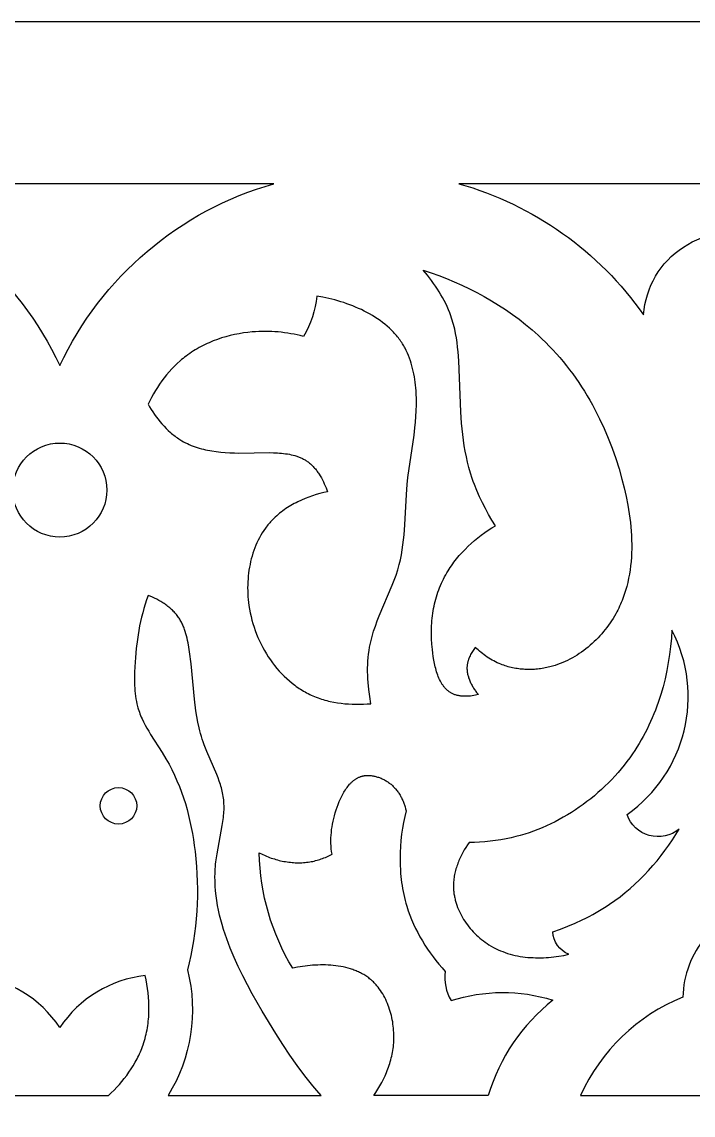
# Model space of a CAD drawing. Extents: x 198 to 1143, y 157 to 1987.
# Drawn here: x 662.8 to 791.5, y 1777.6 to 1987.4 of the extents above; entities that cross this region are included whole.
import ezdxf

# ---------------------------------------------------------------- set-up
doc = ezdxf.new("R2010")
doc.units = 0
doc.layers.get('0').update_dxf_attribs({"linetype": 'CONTINUOUS'})

msp = doc.modelspace()

# ---------------------------------------------------------------- linework, layer by layer
for points in [[(197.57, 156.9), (1142.56, 156.9), (1142.56, 1987.4), (197.57, 1987.4)], [(739.76, 1939.77), (741.26, 1939.27), (742.76, 1938.73), (744.25, 1938.16), (745.72, 1937.54), (747.18, 1936.89), (748.63, 1936.2), (750.06, 1935.47), (751.47, 1934.71), (752.85, 1933.91), (754.22, 1933.07), (755.56, 1932.2), (756.87, 1931.29), (758.15, 1930.34), (759.4, 1929.36), (760.62, 1928.34), (761.8, 1927.28), (762.53, 1926.6), (763.25, 1925.9), (763.94, 1925.19), (764.63, 1924.47), (765.3, 1923.73), (765.95, 1922.98), (766.59, 1922.21), (767.22, 1921.44), (767.83, 1920.65), (768.43, 1919.85), (769.01, 1919.04), (769.58, 1918.21), (770.13, 1917.38), (770.67, 1916.53), (771.19, 1915.68), (771.7, 1914.81), (772.2, 1913.93), (772.68, 1913.04), (773.59, 1911.23), (774.45, 1909.39), (775.25, 1907.51), (775.99, 1905.59), (776.68, 1903.65), (777.31, 1901.67), (777.87, 1899.66), (778.29, 1898.01), (778.67, 1896.36), (778.99, 1894.69), (779.27, 1893.01), (779.38, 1892.18), (779.48, 1891.34), (779.57, 1890.5), (779.64, 1889.66), (779.69, 1888.83), (779.72, 1887.99), (779.74, 1887.16), (779.74, 1886.33), (779.72, 1885.51), (779.68, 1884.69), (779.61, 1883.87), (779.53, 1883.05), (779.43, 1882.25), (779.3, 1881.44), (779.15, 1880.65), (778.98, 1879.86), (778.78, 1879.07), (778.56, 1878.3), (778.31, 1877.53), (778.04, 1876.77), (777.89, 1876.4), (777.74, 1876.02), (777.58, 1875.65), (777.41, 1875.28), (777.24, 1874.92), (777.06, 1874.55), (776.87, 1874.19), (776.68, 1873.83), (776.42, 1873.39), (776.16, 1872.94), (775.88, 1872.51), (775.59, 1872.08), (775.29, 1871.65), (774.98, 1871.23), (774.66, 1870.82), (774.33, 1870.41), (774, 1870.01), (773.65, 1869.62), (773.29, 1869.23), (772.92, 1868.86), (772.55, 1868.49), (772.16, 1868.13), (771.77, 1867.79), (771.37, 1867.45), (770.96, 1867.12), (770.55, 1866.8), (770.12, 1866.49), (769.69, 1866.2), (769.26, 1865.91), (768.81, 1865.64), (768.36, 1865.38), (767.9, 1865.13), (767.44, 1864.89), (766.97, 1864.67), (766.5, 1864.46), (766.01, 1864.27), (765.53, 1864.09), (765.04, 1863.92), (764.54, 1863.77), (764.04, 1863.64), (763.75, 1863.57), (763.46, 1863.5), (763.16, 1863.44), (762.86, 1863.39), (762.57, 1863.34), (762.27, 1863.29), (761.97, 1863.25), (761.67, 1863.22), (761.37, 1863.19), (761.07, 1863.17), (760.77, 1863.16), (760.47, 1863.15), (760.17, 1863.14), (759.87, 1863.14), (759.57, 1863.15), (759.27, 1863.16), (758.97, 1863.18), (758.67, 1863.2), (758.37, 1863.23), (758.08, 1863.27), (757.78, 1863.31), (757.49, 1863.36), (757.19, 1863.41), (756.9, 1863.47), (756.61, 1863.53), (756.32, 1863.61), (756.03, 1863.68), (755.75, 1863.77), (755.47, 1863.86), (755.19, 1863.95), (754.91, 1864.05), (754.63, 1864.16), (754.29, 1864.3), (753.96, 1864.45), (753.63, 1864.61), (753.3, 1864.78), (752.98, 1864.96), (752.66, 1865.15), (752.34, 1865.34), (752.04, 1865.54), (751.73, 1865.75), (751.43, 1865.96), (751.14, 1866.19), (750.85, 1866.41), (750.57, 1866.65), (750.29, 1866.89), (750.02, 1867.13), (749.75, 1867.38), (749.61, 1867.2), (749.47, 1867.01), (749.33, 1866.81), (749.2, 1866.62), (749.07, 1866.41), (748.95, 1866.21), (748.84, 1866), (748.73, 1865.78), (748.63, 1865.57), (748.58, 1865.46), (748.54, 1865.35), (748.5, 1865.24), (748.45, 1865.13), (748.42, 1865.01), (748.38, 1864.9), (748.35, 1864.79), (748.31, 1864.68), (748.29, 1864.56), (748.26, 1864.45), (748.24, 1864.33), (748.22, 1864.22), (748.2, 1864.1), (748.18, 1863.99), (748.17, 1863.89), (748.16, 1863.8), (748.16, 1863.7), (748.15, 1863.61), (748.15, 1863.51), (748.15, 1863.42), (748.15, 1863.32), (748.15, 1863.23), (748.16, 1863.13), (748.16, 1863.04), (748.18, 1862.85), (748.2, 1862.66), (748.23, 1862.47), (748.27, 1862.28), (748.31, 1862.09), (748.36, 1861.9), (748.41, 1861.71), (748.47, 1861.52), (748.54, 1861.34), (748.61, 1861.15), (748.68, 1860.97), (748.76, 1860.79), (748.84, 1860.61), (748.93, 1860.43), (749.02, 1860.25), (749.12, 1860.08), (749.21, 1859.9), (749.32, 1859.73), (749.42, 1859.56), (749.53, 1859.4), (749.64, 1859.23), (749.76, 1859.07), (749.87, 1858.92), (749.99, 1858.76), (750.11, 1858.61), (750.24, 1858.47), (750.36, 1858.32), (750.07, 1858.26), (749.77, 1858.2), (749.46, 1858.15), (749.15, 1858.1), (748.84, 1858.06), (748.53, 1858.04), (748.21, 1858.02), (747.9, 1858.01), (747.75, 1858.01), (747.59, 1858.02), (747.44, 1858.02), (747.28, 1858.03), (747.13, 1858.04), (746.98, 1858.06), (746.83, 1858.08), (746.68, 1858.1), (746.54, 1858.13), (746.39, 1858.16), (746.25, 1858.19), (746.11, 1858.23), (745.97, 1858.27), (745.83, 1858.31), (745.7, 1858.36), (745.57, 1858.41), (745.44, 1858.46), (745.32, 1858.52), (745.19, 1858.59), (745.08, 1858.65), (744.96, 1858.72), (744.84, 1858.8), (744.73, 1858.88), (744.62, 1858.96), (744.52, 1859.04), (744.41, 1859.13), (744.31, 1859.22), (744.21, 1859.32), (744.11, 1859.41), (744.01, 1859.51), (743.92, 1859.62), (743.83, 1859.73), (743.74, 1859.84), (743.66, 1859.95), (743.57, 1860.06), (743.49, 1860.18), (743.41, 1860.3), (743.33, 1860.42), (743.25, 1860.55), (743.18, 1860.68), (743.11, 1860.81), (743.04, 1860.94), (742.9, 1861.21), (742.77, 1861.49), (742.65, 1861.78), (742.54, 1862.07), (742.43, 1862.38), (742.33, 1862.68), (742.24, 1863), (742.15, 1863.31), (742.07, 1863.63), (741.99, 1863.96), (741.92, 1864.29), (741.79, 1864.95), (741.69, 1865.62), (741.59, 1866.3), (741.52, 1866.97), (741.43, 1868.01), (741.37, 1869.04), (741.34, 1870.06), (741.35, 1870.56), (741.36, 1871.05), (741.37, 1871.54), (741.4, 1872.03), (741.44, 1872.51), (741.48, 1872.99), (741.54, 1873.47), (741.6, 1873.94), (741.67, 1874.4), (741.75, 1874.86), (741.84, 1875.32), (741.94, 1875.77), (742.05, 1876.22), (742.17, 1876.67), (742.29, 1877.11), (742.43, 1877.55), (742.58, 1877.98), (742.73, 1878.41), (742.89, 1878.84), (743.07, 1879.26), (743.25, 1879.68), (743.44, 1880.09), (743.64, 1880.5), (743.86, 1880.91), (744.08, 1881.31), (744.31, 1881.71), (744.51, 1882.05), (744.73, 1882.39), (744.95, 1882.73), (745.18, 1883.06), (745.41, 1883.39), (745.65, 1883.71), (746.15, 1884.36), (746.67, 1884.99), (747.22, 1885.6), (747.78, 1886.2), (748.37, 1886.78), (748.97, 1887.34), (749.6, 1887.89), (750.23, 1888.41), (750.88, 1888.92), (751.55, 1889.41), (752.22, 1889.88), (752.91, 1890.32), (753.6, 1890.74), (752.94, 1891.81), (752.29, 1892.91), (751.68, 1894.02), (751.1, 1895.15), (750.55, 1896.3), (750.04, 1897.46), (749.58, 1898.63), (749.36, 1899.22), (749.15, 1899.82), (748.82, 1900.84), (748.53, 1901.88), (748.26, 1902.92), (748.03, 1903.97), (747.82, 1905.02), (747.63, 1906.08), (747.47, 1907.15), (747.33, 1908.22), (747.11, 1910.39), (746.95, 1912.56), (746.57, 1922.34), (746.44, 1924.11), (746.36, 1925), (746.25, 1925.87), (746.12, 1926.75), (745.97, 1927.61), (745.79, 1928.47), (745.69, 1928.89), (745.58, 1929.32), (745.46, 1929.74), (745.34, 1930.16), (745.21, 1930.58), (745.06, 1930.99), (744.84, 1931.59), (744.6, 1932.18), (744.34, 1932.77), (744.07, 1933.35), (743.78, 1933.92), (743.47, 1934.49), (743.15, 1935.05), (742.82, 1935.61), (742.47, 1936.15), (742.12, 1936.69), (741.75, 1937.23), (741.37, 1937.75), (740.98, 1938.27), (740.58, 1938.78)]]:
    msp.add_lwpolyline(points, close=True)
for points in [[(670.07, 1921.45, -0.217224), (711.12, 1956.35), (629.01, 1956.35, -0.217224)], [(782.01, 1931.21, -0.492574), (804.6, 1946.06, 0.482447), (803.45, 1919.99, -0.205325), (805.27, 1927.14, 0.640365), (830.53, 1932.25, -0.232853), (858.8, 1956.35), (746.61, 1956.35, -0.172094)], [(721.4, 1897.26), (720.68, 1897.09), (719.95, 1896.91), (719.23, 1896.7), (718.51, 1896.47), (717.8, 1896.21), (717.09, 1895.94), (716.39, 1895.64), (715.71, 1895.32), (715.37, 1895.15), (715.04, 1894.97), (714.71, 1894.79), (714.38, 1894.61), (714.06, 1894.41), (713.74, 1894.21), (713.43, 1894.01), (713.12, 1893.8), (712.81, 1893.58), (712.52, 1893.35), (712.22, 1893.12), (711.94, 1892.89), (711.66, 1892.65), (711.38, 1892.4), (711.12, 1892.14), (710.86, 1891.88), (710.67, 1891.69), (710.49, 1891.49), (710.32, 1891.29), (710.15, 1891.09), (709.98, 1890.88), (709.81, 1890.68), (709.65, 1890.46), (709.49, 1890.25), (709.19, 1889.81), (708.9, 1889.36), (708.62, 1888.91), (708.36, 1888.44), (708.12, 1887.96), (707.88, 1887.47), (707.66, 1886.98), (707.46, 1886.47), (707.27, 1885.96), (707.1, 1885.44), (706.94, 1884.91), (706.79, 1884.38), (706.66, 1883.85), (706.54, 1883.3), (706.43, 1882.76), (706.34, 1882.2), (706.27, 1881.65), (706.2, 1881.09), (706.16, 1880.53), (706.12, 1879.96), (706.1, 1879.4), (706.09, 1878.83), (706.1, 1878.26), (706.12, 1877.69), (706.15, 1877.12), (706.2, 1876.55), (706.26, 1875.99), (706.34, 1875.42), (706.45, 1874.72), (706.58, 1874.02), (706.74, 1873.33), (706.91, 1872.64), (707.1, 1871.96), (707.32, 1871.28), (707.55, 1870.61), (707.8, 1869.95), (708.07, 1869.3), (708.35, 1868.65), (708.66, 1868.02), (708.98, 1867.39), (709.32, 1866.78), (709.68, 1866.18), (710.05, 1865.59), (710.44, 1865.01), (710.84, 1864.45), (711.26, 1863.9), (711.7, 1863.37), (712.15, 1862.85), (712.61, 1862.35), (713.09, 1861.86), (713.59, 1861.4), (714.09, 1860.95), (714.61, 1860.52), (714.88, 1860.31), (715.15, 1860.11), (715.42, 1859.91), (715.69, 1859.72), (715.97, 1859.53), (716.25, 1859.35), (716.54, 1859.17), (716.82, 1859), (717.11, 1858.84), (717.4, 1858.68), (717.7, 1858.53), (718, 1858.38), (718.3, 1858.24), (718.6, 1858.1), (718.93, 1857.96), (719.25, 1857.83), (719.58, 1857.71), (719.91, 1857.59), (720.24, 1857.48), (720.58, 1857.38), (720.92, 1857.28), (721.26, 1857.19), (721.6, 1857.1), (721.94, 1857.02), (722.64, 1856.88), (723.33, 1856.76), (724.04, 1856.66), (724.74, 1856.59), (725.45, 1856.53), (726.16, 1856.5), (726.87, 1856.48), (727.58, 1856.48), (728.28, 1856.5), (728.98, 1856.54), (729.68, 1856.59), (729.49, 1857.94), (729.32, 1859.3), (729.2, 1860.67), (729.15, 1861.36), (729.12, 1862.04), (729.1, 1862.73), (729.1, 1863.41), (729.12, 1864.09), (729.15, 1864.77), (729.2, 1865.45), (729.27, 1866.12), (729.36, 1866.79), (729.47, 1867.46), (729.57, 1867.97), (729.68, 1868.48), (729.81, 1868.98), (729.94, 1869.49), (730.09, 1869.99), (730.25, 1870.49), (730.59, 1871.48), (730.95, 1872.46), (731.34, 1873.44), (733.83, 1879.3), (734.21, 1880.28), (734.56, 1881.27), (734.88, 1882.27), (735.03, 1882.77), (735.17, 1883.27), (735.29, 1883.74), (735.4, 1884.21), (735.59, 1885.15), (735.75, 1886.1), (735.88, 1887.05), (735.99, 1888.01), (736.08, 1888.98), (736.22, 1890.91), (736.52, 1896.74), (736.68, 1898.66), (736.83, 1900.01), (738.02, 1908.13), (738.18, 1909.52), (738.29, 1910.6), (738.37, 1911.7), (738.42, 1912.79), (738.45, 1913.9), (738.45, 1915), (738.41, 1916.09), (738.38, 1916.64), (738.33, 1917.18), (738.28, 1917.73), (738.22, 1918.26), (738.14, 1918.8), (738.06, 1919.33), (737.96, 1919.85), (737.85, 1920.38), (737.73, 1920.89), (737.6, 1921.4), (737.45, 1921.91), (737.29, 1922.4), (737.12, 1922.89), (736.93, 1923.38), (736.73, 1923.85), (736.51, 1924.32), (736.28, 1924.77), (736.16, 1925), (736.04, 1925.22), (735.91, 1925.44), (735.77, 1925.66), (735.63, 1925.88), (735.49, 1926.09), (735.33, 1926.32), (735.17, 1926.55), (735, 1926.77), (734.82, 1926.99), (734.65, 1927.21), (734.46, 1927.42), (734.28, 1927.63), (734.08, 1927.84), (733.89, 1928.04), (733.69, 1928.25), (733.27, 1928.64), (732.85, 1929.02), (732.4, 1929.39), (731.95, 1929.75), (731.48, 1930.1), (731, 1930.43), (730.5, 1930.75), (730, 1931.06), (729.48, 1931.36), (728.96, 1931.65), (728.43, 1931.92), (727.89, 1932.19), (727.34, 1932.44), (726.79, 1932.68), (726.23, 1932.91), (725.66, 1933.13), (725.1, 1933.33), (724.52, 1933.53), (723.95, 1933.71), (723.37, 1933.89), (722.8, 1934.05), (721.64, 1934.34), (720.49, 1934.6), (719.36, 1934.8, -0.11619), (716.77, 1927.06), (716.18, 1927.21), (715.58, 1927.35), (714.98, 1927.47), (714.37, 1927.58), (713.77, 1927.68), (713.16, 1927.77), (712.54, 1927.85), (711.93, 1927.91), (711.32, 1927.96), (710.7, 1927.99), (710.08, 1928.01), (709.46, 1928.02), (708.84, 1928.02), (708.22, 1928), (707.6, 1927.96), (706.98, 1927.92), (706.13, 1927.83), (705.28, 1927.72), (704.44, 1927.58), (703.59, 1927.42), (702.76, 1927.22), (701.92, 1927), (701.1, 1926.76), (700.29, 1926.48), (699.49, 1926.18), (699.09, 1926.02), (698.7, 1925.85), (698.31, 1925.68), (697.92, 1925.5), (697.54, 1925.31), (697.16, 1925.11), (696.79, 1924.91), (696.42, 1924.7), (696.05, 1924.48), (695.69, 1924.26), (695.33, 1924.03), (694.98, 1923.79), (694.63, 1923.54), (694.29, 1923.29), (694, 1923.07), (693.71, 1922.83), (693.42, 1922.6), (693.14, 1922.36), (692.59, 1921.86), (692.05, 1921.34), (691.53, 1920.81), (691.03, 1920.25), (690.55, 1919.69), (690.08, 1919.1), (689.63, 1918.51), (689.2, 1917.9), (688.78, 1917.28), (688.39, 1916.65), (688.01, 1916.01), (687.64, 1915.36), (687.3, 1914.7), (686.98, 1914.04), (687.26, 1913.55), (687.57, 1913.05), (687.88, 1912.57), (688.21, 1912.09), (688.55, 1911.61), (688.91, 1911.15), (689.28, 1910.7), (689.66, 1910.26), (690.05, 1909.83), (690.45, 1909.41), (690.87, 1909.01), (691.29, 1908.62), (691.51, 1908.44), (691.73, 1908.25), (691.95, 1908.08), (692.18, 1907.9), (692.41, 1907.74), (692.64, 1907.57), (692.87, 1907.42), (693.11, 1907.26), (693.46, 1907.05), (693.81, 1906.85), (694.17, 1906.66), (694.53, 1906.48), (694.9, 1906.31), (695.28, 1906.15), (695.65, 1906), (696.04, 1905.86), (696.42, 1905.73), (696.81, 1905.61), (697.21, 1905.5), (697.61, 1905.4), (698.01, 1905.31), (698.42, 1905.22), (698.83, 1905.14), (699.24, 1905.07), (700.08, 1904.95), (700.93, 1904.85), (701.79, 1904.78), (702.66, 1904.72), (703.54, 1904.69), (704.43, 1904.67), (710.26, 1904.75), (711.05, 1904.73), (711.84, 1904.7), (712.22, 1904.67), (712.6, 1904.64), (712.98, 1904.6), (713.35, 1904.55), (713.72, 1904.5), (714.09, 1904.43), (714.45, 1904.36), (714.8, 1904.27), (715.15, 1904.18), (715.32, 1904.12), (715.49, 1904.07), (715.66, 1904.01), (715.82, 1903.95), (715.99, 1903.89), (716.15, 1903.82), (716.31, 1903.75), (716.47, 1903.68), (716.63, 1903.6), (716.79, 1903.52), (716.94, 1903.44), (717.09, 1903.35), (717.24, 1903.26), (717.39, 1903.16), (717.53, 1903.06), (717.68, 1902.96), (717.82, 1902.86), (717.96, 1902.75), (718.11, 1902.62), (718.25, 1902.49), (718.4, 1902.36), (718.54, 1902.22), (718.68, 1902.08), (718.81, 1901.93), (718.94, 1901.78), (719.07, 1901.62), (719.2, 1901.47), (719.33, 1901.3), (719.45, 1901.14), (719.57, 1900.97), (719.68, 1900.8), (719.8, 1900.63), (720.02, 1900.28), (720.23, 1899.92), (720.43, 1899.55), (720.62, 1899.17), (720.79, 1898.79), (720.96, 1898.41), (721.12, 1898.03), (721.26, 1897.64)], [(686.98, 1877.35), (686.69, 1876.53), (686.43, 1875.71), (686.19, 1874.87), (685.96, 1874.04), (685.75, 1873.2), (685.56, 1872.35), (685.38, 1871.5), (685.22, 1870.65), (685.08, 1869.79), (684.95, 1868.93), (684.73, 1867.19), (684.57, 1865.44), (684.45, 1863.67), (684.41, 1862.64), (684.39, 1861.6), (684.4, 1860.57), (684.41, 1860.06), (684.44, 1859.54), (684.48, 1859.03), (684.53, 1858.53), (684.59, 1858.02), (684.67, 1857.52), (684.76, 1857.03), (684.86, 1856.54), (684.98, 1856.05), (685.05, 1855.81), (685.12, 1855.57), (685.22, 1855.25), (685.33, 1854.94), (685.44, 1854.62), (685.57, 1854.31), (685.7, 1854), (685.83, 1853.69), (686.12, 1853.08), (686.43, 1852.48), (686.76, 1851.88), (687.11, 1851.29), (687.46, 1850.7), (689.71, 1847.2), (690.43, 1846.01), (691.01, 1844.98), (691.55, 1843.94), (692.06, 1842.88), (692.54, 1841.81), (692.99, 1840.73), (693.4, 1839.63), (693.78, 1838.53), (694.14, 1837.41), (694.46, 1836.28), (694.76, 1835.15), (695.03, 1834.01), (695.27, 1832.86), (695.49, 1831.7), (695.69, 1830.54), (695.86, 1829.38), (696.01, 1828.21), (696.16, 1826.79), (696.28, 1825.36), (696.37, 1823.92), (696.42, 1822.49), (696.45, 1821.06), (696.44, 1819.62), (696.4, 1818.19), (696.32, 1816.76), (696.22, 1815.33), (696.08, 1813.91), (695.91, 1812.49), (695.7, 1811.08), (695.46, 1809.67), (695.19, 1808.28), (694.88, 1806.88), (694.55, 1805.5, -0.204322), (690.83, 1781.43), (720.18, 1781.43), (719.38, 1782.35), (718.58, 1783.29), (717.06, 1785.2), (715.59, 1787.16), (714.18, 1789.16), (712.81, 1791.21), (711.48, 1793.29), (708.9, 1797.58), (706.98, 1800.95), (706.05, 1802.66), (705.16, 1804.39), (704.3, 1806.14), (703.5, 1807.91), (702.75, 1809.69), (702.4, 1810.58), (702.07, 1811.48), (701.75, 1812.39), (701.46, 1813.29), (701.19, 1814.2), (700.93, 1815.12), (700.7, 1816.03), (700.5, 1816.95), (700.32, 1817.87), (700.17, 1818.8), (700.04, 1819.72), (699.94, 1820.65), (699.87, 1821.58), (699.83, 1822.52), (699.82, 1823.45), (699.83, 1823.92), (699.85, 1824.39), (699.87, 1824.86), (699.91, 1825.33), (699.95, 1825.8), (700, 1826.27), (700.1, 1827.04), (700.22, 1827.81), (701.23, 1833.21), (701.35, 1833.98), (701.44, 1834.74), (701.48, 1835.12), (701.51, 1835.49), (701.54, 1835.87), (701.56, 1836.25), (701.56, 1836.63), (701.56, 1837), (701.55, 1837.37), (701.53, 1837.75), (701.5, 1838.12), (701.46, 1838.49), (701.41, 1838.81), (701.36, 1839.14), (701.29, 1839.46), (701.22, 1839.79), (701.14, 1840.11), (701.05, 1840.43), (700.96, 1840.75), (700.86, 1841.07), (700.64, 1841.71), (700.41, 1842.35), (700.16, 1842.99), (698.24, 1847.43), (697.98, 1848.07), (697.74, 1848.71), (697.55, 1849.25), (697.38, 1849.78), (697.22, 1850.32), (697.07, 1850.86), (696.93, 1851.4), (696.8, 1851.94), (696.56, 1853.03), (696.36, 1854.13), (696.18, 1855.23), (695.9, 1857.45), (695.23, 1864.22), (694.95, 1866.51), (694.82, 1867.4), (694.66, 1868.28), (694.57, 1868.72), (694.48, 1869.16), (694.37, 1869.59), (694.25, 1870.01), (694.13, 1870.43), (693.99, 1870.85), (693.91, 1871.05), (693.83, 1871.25), (693.75, 1871.45), (693.66, 1871.65), (693.57, 1871.85), (693.48, 1872.04), (693.38, 1872.23), (693.28, 1872.42), (693.17, 1872.61), (693.06, 1872.79), (692.95, 1872.97), (692.83, 1873.15), (692.7, 1873.33), (692.56, 1873.51), (692.42, 1873.69), (692.28, 1873.86), (692.13, 1874.03), (691.98, 1874.19), (691.82, 1874.35), (691.66, 1874.51), (691.49, 1874.67), (691.32, 1874.82), (691.15, 1874.97), (690.97, 1875.12), (690.79, 1875.26), (690.61, 1875.4), (690.43, 1875.54), (690.24, 1875.67), (690.05, 1875.8), (689.85, 1875.93), (689.46, 1876.17), (689.06, 1876.4), (688.65, 1876.62), (688.24, 1876.82), (687.82, 1877.01), (687.4, 1877.19)], [(787.45, 1870.71), (787.35, 1869.15), (787.2, 1867.59), (787, 1866.03), (786.76, 1864.48), (786.47, 1862.93), (786.13, 1861.38), (785.74, 1859.85), (785.3, 1858.33), (784.81, 1856.83), (784.55, 1856.08), (784.27, 1855.34), (783.98, 1854.61), (783.68, 1853.88), (783.36, 1853.15), (783.03, 1852.44), (782.68, 1851.72), (782.33, 1851.02), (781.95, 1850.32), (781.57, 1849.63), (781.17, 1848.94), (780.75, 1848.27), (780.33, 1847.6), (779.88, 1846.94), (779.37, 1846.2), (778.83, 1845.48), (778.28, 1844.76), (777.71, 1844.06), (777.12, 1843.37), (776.51, 1842.69), (775.9, 1842.03), (775.26, 1841.38), (774.61, 1840.75), (773.95, 1840.13), (773.27, 1839.52), (772.58, 1838.93), (771.88, 1838.35), (771.16, 1837.8), (770.43, 1837.25), (769.69, 1836.73), (768.94, 1836.22), (768.18, 1835.72), (767.4, 1835.25), (766.62, 1834.79), (765.83, 1834.36), (765.03, 1833.94), (764.22, 1833.54), (763.41, 1833.16), (762.58, 1832.8), (761.75, 1832.46), (760.91, 1832.14), (760.07, 1831.84), (759.22, 1831.57), (758.37, 1831.31), (757.51, 1831.08), (756.64, 1830.87), (755.64, 1830.65), (754.63, 1830.47), (753.62, 1830.31), (752.61, 1830.19), (751.6, 1830.08), (750.58, 1830.01), (749.56, 1829.96), (748.54, 1829.94), (748.23, 1829.48), (747.92, 1829), (747.63, 1828.52), (747.36, 1828.02), (747.09, 1827.52), (746.85, 1827.01), (746.61, 1826.49), (746.51, 1826.22), (746.4, 1825.96), (746.31, 1825.69), (746.21, 1825.42), (746.12, 1825.16), (746.04, 1824.88), (745.97, 1824.61), (745.89, 1824.34), (745.83, 1824.07), (745.77, 1823.79), (745.72, 1823.52), (745.67, 1823.24), (745.64, 1822.96), (745.6, 1822.69), (745.58, 1822.41), (745.56, 1822.13), (745.55, 1821.85), (745.55, 1821.57), (745.55, 1821.37), (745.56, 1821.16), (745.57, 1820.95), (745.59, 1820.75), (745.61, 1820.54), (745.63, 1820.34), (745.66, 1820.13), (745.69, 1819.93), (745.73, 1819.72), (745.77, 1819.52), (745.81, 1819.31), (745.86, 1819.11), (745.91, 1818.91), (745.96, 1818.7), (746.08, 1818.3), (746.21, 1817.9), (746.36, 1817.5), (746.52, 1817.11), (746.7, 1816.72), (746.88, 1816.34), (747.08, 1815.96), (747.29, 1815.58), (747.51, 1815.21), (747.75, 1814.85), (747.99, 1814.49), (748.25, 1814.14), (748.51, 1813.79), (748.79, 1813.46), (749.07, 1813.13), (749.36, 1812.81), (749.66, 1812.49), (749.97, 1812.19), (750.29, 1811.89), (750.62, 1811.61), (750.95, 1811.33), (751.29, 1811.06), (751.64, 1810.81), (751.99, 1810.56), (752.35, 1810.33), (752.77, 1810.07), (753.21, 1809.83), (753.65, 1809.6), (754.1, 1809.39), (754.55, 1809.19), (755.01, 1809.01), (755.47, 1808.84), (755.94, 1808.68), (756.42, 1808.54), (756.89, 1808.42), (757.38, 1808.3), (757.86, 1808.2), (758.35, 1808.11), (758.84, 1808.04), (759.33, 1807.97), (759.83, 1807.92), (760.32, 1807.88), (760.82, 1807.86), (761.32, 1807.84), (761.81, 1807.83), (762.31, 1807.84), (762.81, 1807.85), (763.31, 1807.88), (763.8, 1807.91), (764.3, 1807.95), (764.79, 1808.01), (765.28, 1808.07), (765.77, 1808.14), (766.73, 1808.3), (767.68, 1808.5, -0.29815), (764.63, 1812.84), (766.06, 1813.33), (767.47, 1813.87), (768.87, 1814.46), (770.24, 1815.1), (770.92, 1815.43), (771.6, 1815.78), (772.27, 1816.14), (772.93, 1816.51), (773.58, 1816.89), (774.23, 1817.28), (774.87, 1817.69), (775.5, 1818.11), (776.51, 1818.82), (777.5, 1819.56), (778.47, 1820.33), (779.42, 1821.13), (780.34, 1821.96), (781.24, 1822.81), (782.11, 1823.69), (782.96, 1824.59), (783.79, 1825.52), (784.59, 1826.46), (785.37, 1827.43), (786.12, 1828.42), (786.84, 1829.42), (787.53, 1830.44), (788.2, 1831.48), (788.84, 1832.53, -0.522693), (778.85, 1835.32, 0.375266)], [(730.28, 1781.43), (730.69, 1782.02), (731.08, 1782.63), (731.45, 1783.25), (731.8, 1783.88), (732.14, 1784.52), (732.45, 1785.18), (732.59, 1785.51), (732.74, 1785.84), (732.87, 1786.18), (733, 1786.52), (733.12, 1786.86), (733.24, 1787.21), (733.35, 1787.55), (733.45, 1787.9), (733.55, 1788.26), (733.64, 1788.61), (733.72, 1788.97), (733.8, 1789.33), (733.87, 1789.69), (733.93, 1790.05), (733.98, 1790.42), (734.03, 1790.78), (734.07, 1791.15), (734.1, 1791.52), (734.12, 1791.89), (734.13, 1792.27), (734.14, 1792.68), (734.13, 1793.08), (734.12, 1793.49), (734.09, 1793.9), (734.06, 1794.32), (734.01, 1794.73), (733.96, 1795.13), (733.9, 1795.54), (733.82, 1795.95), (733.74, 1796.35), (733.65, 1796.76), (733.55, 1797.16), (733.43, 1797.55), (733.31, 1797.94), (733.18, 1798.33), (733.04, 1798.71), (732.89, 1799.09), (732.73, 1799.46), (732.56, 1799.83), (732.38, 1800.19), (732.19, 1800.54), (731.99, 1800.89), (731.78, 1801.22), (731.57, 1801.55), (731.34, 1801.87), (731.1, 1802.18), (730.98, 1802.33), (730.86, 1802.48), (730.73, 1802.63), (730.6, 1802.77), (730.47, 1802.91), (730.33, 1803.05), (730.2, 1803.19), (730.06, 1803.32), (729.92, 1803.45), (729.78, 1803.58), (729.63, 1803.7), (729.48, 1803.82), (729.3, 1803.96), (729.12, 1804.1), (728.93, 1804.23), (728.74, 1804.36), (728.55, 1804.48), (728.35, 1804.6), (728.16, 1804.72), (727.95, 1804.83), (727.75, 1804.94), (727.54, 1805.04), (727.34, 1805.14), (727.12, 1805.23), (726.91, 1805.32), (726.69, 1805.41), (726.48, 1805.49), (726.25, 1805.57), (726.03, 1805.65), (725.81, 1805.72), (725.35, 1805.86), (724.89, 1805.98), (724.42, 1806.08), (723.95, 1806.17), (723.47, 1806.25), (722.99, 1806.32), (722.5, 1806.37), (722.01, 1806.41), (721.52, 1806.44), (721.02, 1806.46), (720.53, 1806.47), (720.03, 1806.46), (719.54, 1806.45), (719.04, 1806.43), (718.55, 1806.39), (718.06, 1806.35), (717.57, 1806.3), (717.09, 1806.24), (716.61, 1806.17), (716.13, 1806.09), (715.66, 1806.01), (714.74, 1805.82, -0.132996), (708.32, 1827.96), (708.87, 1827.69), (709.44, 1827.44), (709.73, 1827.32), (710.02, 1827.2), (710.31, 1827.09), (710.61, 1826.98), (710.91, 1826.88), (711.21, 1826.79), (711.51, 1826.7), (711.81, 1826.61), (712.12, 1826.53), (712.42, 1826.46), (712.73, 1826.39), (713.04, 1826.33), (713.35, 1826.28), (713.66, 1826.23), (713.97, 1826.18), (714.29, 1826.15), (714.6, 1826.12), (714.91, 1826.09), (715.22, 1826.08), (715.54, 1826.06), (715.85, 1826.06), (716.16, 1826.06), (716.47, 1826.07), (716.78, 1826.09), (717.09, 1826.12), (717.4, 1826.15), (717.71, 1826.19), (718.02, 1826.24), (718.29, 1826.29), (718.57, 1826.34), (718.85, 1826.4), (719.12, 1826.47), (719.39, 1826.55), (719.66, 1826.63), (719.93, 1826.71), (720.2, 1826.8), (720.46, 1826.9), (720.73, 1827), (720.99, 1827.1), (721.25, 1827.21), (721.76, 1827.45), (722.27, 1827.7), (722.19, 1828.22), (722.13, 1828.75), (722.09, 1829.27), (722.07, 1829.8), (722.06, 1830.32), (722.07, 1830.84), (722.1, 1831.37), (722.14, 1831.89), (722.2, 1832.42), (722.27, 1832.95), (722.36, 1833.48), (722.47, 1834.02), (722.59, 1834.56), (722.73, 1835.1), (722.89, 1835.65), (723.06, 1836.2), (723.25, 1836.73), (723.44, 1837.27), (723.66, 1837.8), (723.89, 1838.33), (724.01, 1838.59), (724.14, 1838.84), (724.27, 1839.1), (724.4, 1839.35), (724.54, 1839.59), (724.69, 1839.83), (724.84, 1840.06), (724.99, 1840.29), (725.15, 1840.51), (725.31, 1840.72), (725.48, 1840.93), (725.65, 1841.13), (725.74, 1841.22), (725.83, 1841.32), (725.92, 1841.41), (726.01, 1841.5), (726.1, 1841.58), (726.2, 1841.67), (726.29, 1841.75), (726.39, 1841.83), (726.49, 1841.91), (726.58, 1841.98), (726.68, 1842.05), (726.79, 1842.12), (726.89, 1842.19), (726.99, 1842.25), (727.1, 1842.31), (727.21, 1842.37), (727.31, 1842.42), (727.42, 1842.47), (727.53, 1842.52), (727.65, 1842.56), (727.76, 1842.6), (727.88, 1842.64), (727.99, 1842.67), (728.11, 1842.7), (728.19, 1842.72), (728.27, 1842.74), (728.35, 1842.76), (728.43, 1842.77), (728.51, 1842.78), (728.59, 1842.79), (728.68, 1842.8), (728.76, 1842.81), (728.84, 1842.82), (728.93, 1842.82), (729.1, 1842.83), (729.27, 1842.82), (729.44, 1842.82), (729.61, 1842.81), (729.78, 1842.79), (729.96, 1842.77), (730.13, 1842.74), (730.31, 1842.71), (730.48, 1842.67), (730.66, 1842.62), (730.83, 1842.58), (731, 1842.52), (731.18, 1842.47), (731.35, 1842.41), (731.52, 1842.34), (731.69, 1842.27), (731.86, 1842.2), (732.02, 1842.12), (732.19, 1842.03), (732.35, 1841.95), (732.51, 1841.86), (732.67, 1841.76), (732.83, 1841.67), (732.98, 1841.57), (733.13, 1841.46), (733.28, 1841.35), (733.42, 1841.24), (733.58, 1841.12), (733.72, 1840.99), (733.87, 1840.86), (734.01, 1840.73), (734.15, 1840.59), (734.28, 1840.45), (734.41, 1840.31), (734.53, 1840.16), (734.66, 1840.01), (734.77, 1839.86), (734.89, 1839.7), (735, 1839.55), (735.1, 1839.39), (735.21, 1839.23), (735.31, 1839.06), (735.4, 1838.9), (735.49, 1838.73), (735.58, 1838.56), (735.67, 1838.39), (735.75, 1838.22), (735.83, 1838.04), (735.9, 1837.87), (735.97, 1837.69), (736.04, 1837.51), (736.11, 1837.34), (736.17, 1837.16), (736.28, 1836.79), (736.39, 1836.43), (736.48, 1836.06), (736.21, 1834.95), (735.98, 1833.82), (735.78, 1832.68), (735.62, 1831.53), (735.48, 1830.37), (735.39, 1829.21), (735.33, 1828.05), (735.31, 1826.89), (735.33, 1825.72), (735.38, 1824.56), (735.43, 1823.98), (735.48, 1823.4), (735.54, 1822.83), (735.62, 1822.25), (735.7, 1821.68), (735.8, 1821.11), (735.91, 1820.54), (736.03, 1819.97), (736.15, 1819.41), (736.29, 1818.85), (736.45, 1818.29), (736.61, 1817.74), (736.89, 1816.87), (737.2, 1816), (737.54, 1815.15), (737.9, 1814.31), (738.29, 1813.48), (738.71, 1812.66), (739.14, 1811.86), (739.6, 1811.06), (740.08, 1810.28), (740.59, 1809.51), (741.11, 1808.76), (741.65, 1808.02), (742.2, 1807.29), (742.78, 1806.58), (743.36, 1805.88), (743.97, 1805.2, 0.167795), (745.1, 1799.62, -0.155139), (764.62, 1799.71, 0.15232), (752.23, 1781.43)]]:
    msp.add_lwpolyline(points, format="xyb", close=True)
for points in [[(793.9, 1811.79, 0.170571), (789.55, 1800.28, 0.19276), (769.94, 1781.43), (831.87, 1781.43)], [(660.73, 1781.43), (679.41, 1781.43), (679.94, 1781.93), (680.47, 1782.45), (680.98, 1782.99), (681.49, 1783.54), (681.97, 1784.1), (682.44, 1784.68), (682.9, 1785.28), (683.33, 1785.88), (683.75, 1786.5), (684.15, 1787.13), (684.52, 1787.78), (684.87, 1788.43), (685.04, 1788.76), (685.21, 1789.1), (685.36, 1789.43), (685.51, 1789.77), (685.65, 1790.12), (685.79, 1790.46), (685.92, 1790.81), (686.05, 1791.16), (686.18, 1791.56), (686.3, 1791.96), (686.41, 1792.36), (686.52, 1792.77), (686.62, 1793.17), (686.71, 1793.58), (686.79, 1794), (686.86, 1794.41), (686.92, 1794.82), (686.98, 1795.24), (687.03, 1795.66), (687.07, 1796.08), (687.11, 1796.5), (687.13, 1796.92), (687.16, 1797.77), (687.16, 1798.61), (687.14, 1799.46), (687.09, 1800.3), (687.01, 1801.14), (686.9, 1801.97), (686.77, 1802.8), (686.62, 1803.63), (686.44, 1804.44, 0.218928), (670.07, 1794.48, 0.218928), (653.69, 1804.44)]]:
    msp.add_lwpolyline(points, format="xyb")
for centre, radius in [((670.07, 1897.58), 9.02), ((681.32, 1836.99), 3.5)]:
    msp.add_circle(centre, radius)

doc.saveas('drawing.dxf')
